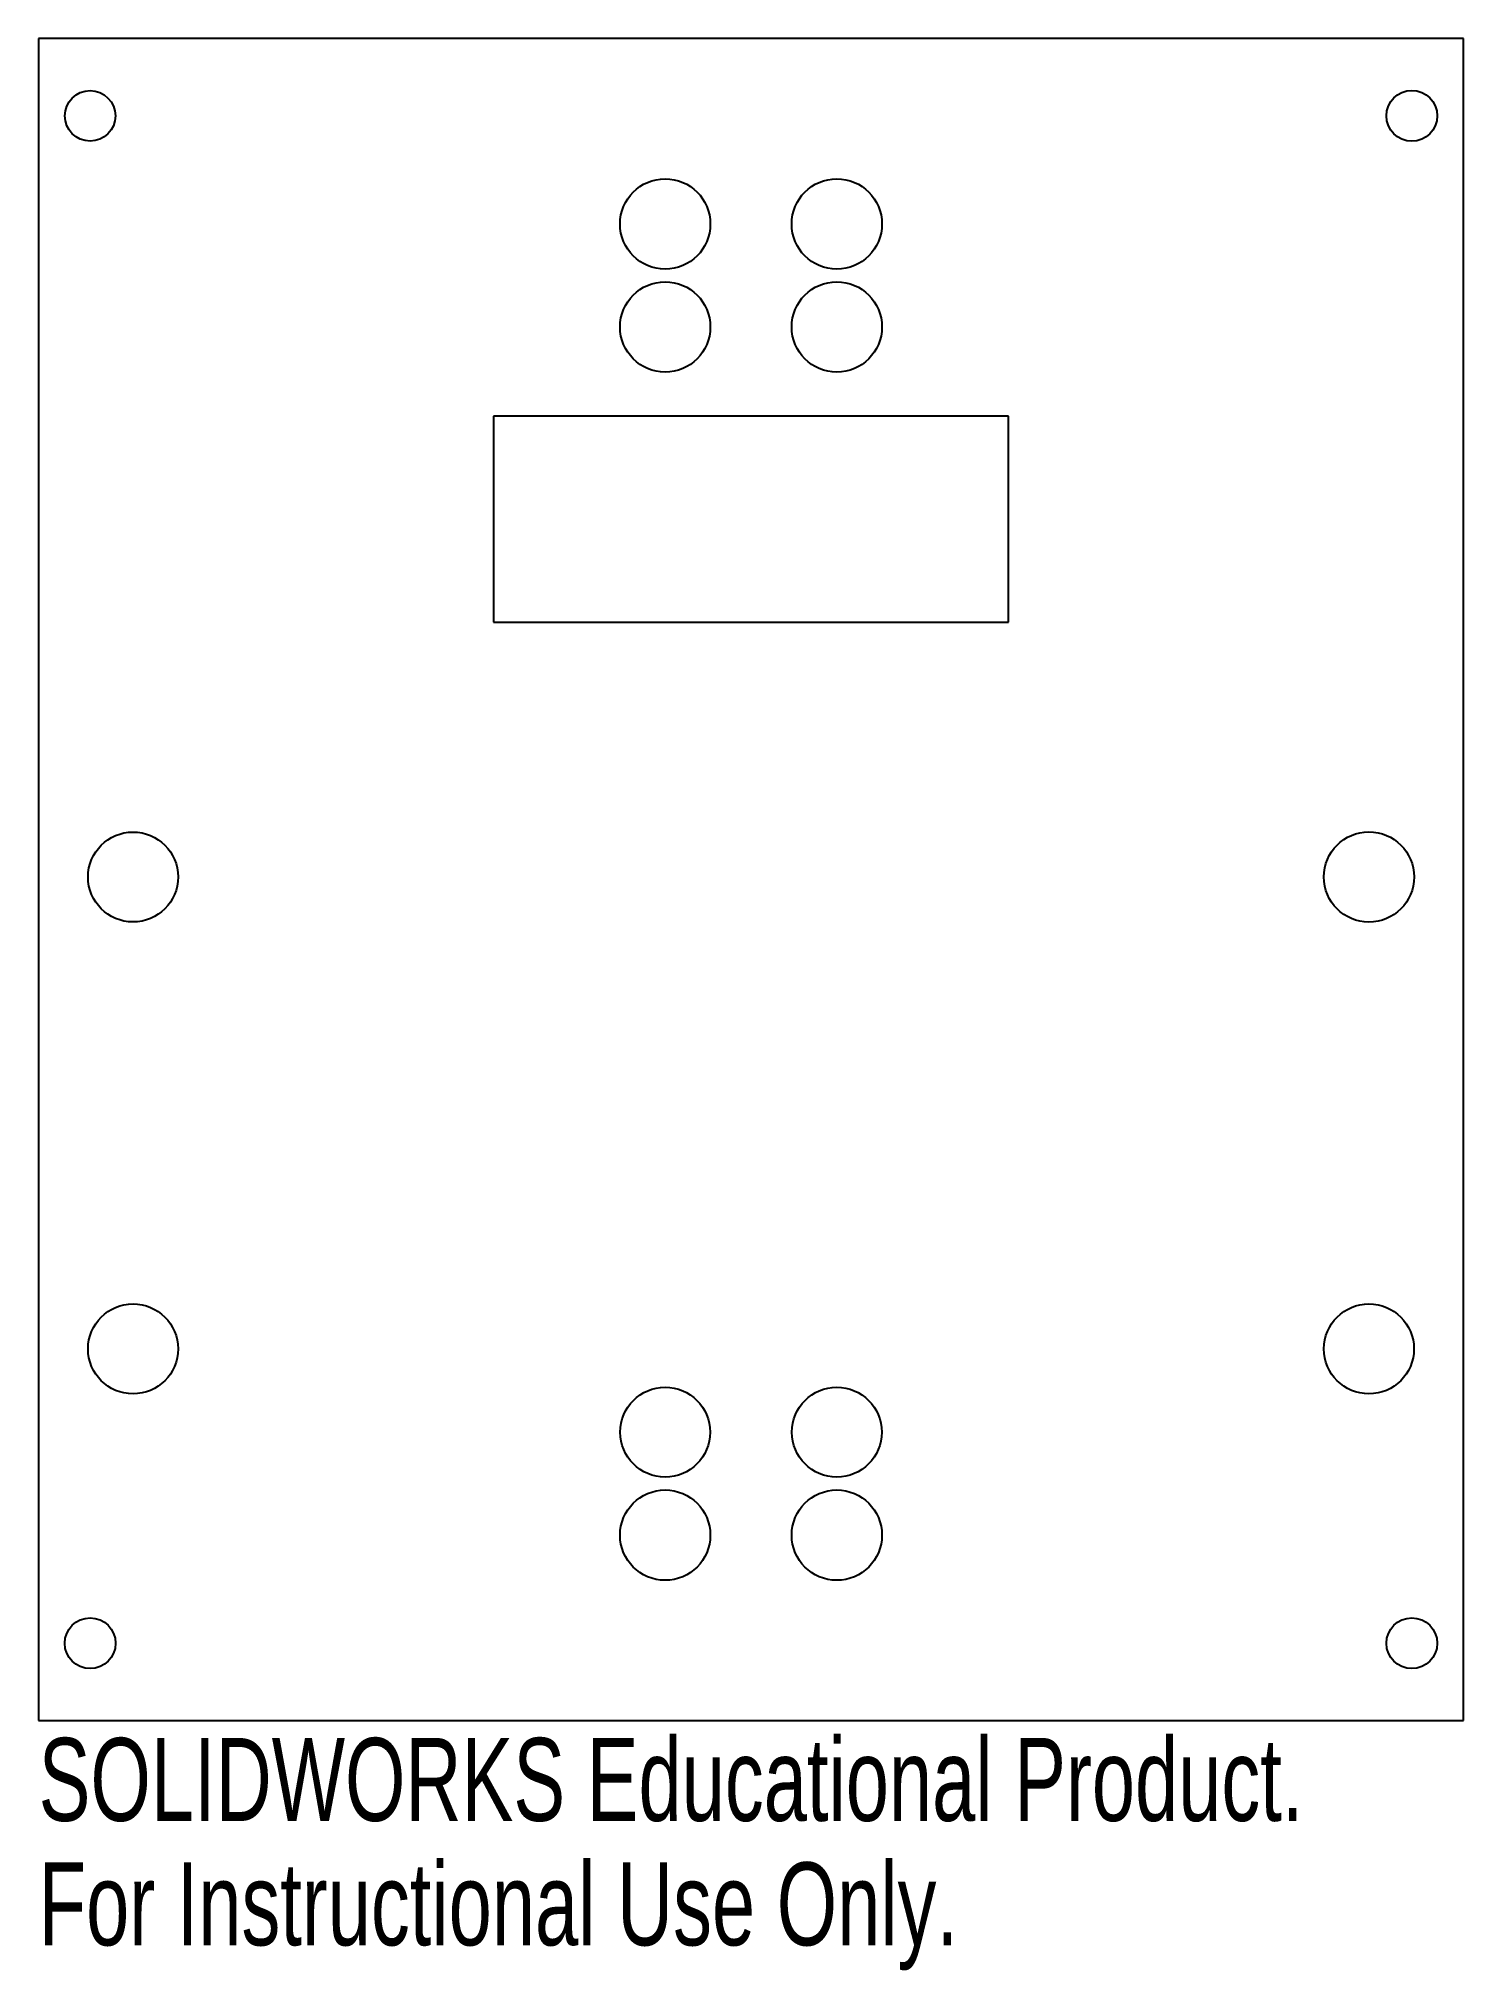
# Model space of a CAD drawing. Header units: millimetres. Extents: x -42 to 42, y -64 to 49.
import ezdxf

# ---------------------------------------------------------------- set-up
doc = ezdxf.new("R2010")
doc.units = ezdxf.units.MM
doc.styles.add('SLDTEXTSTYLE0', font='TXT', dxfattribs={"width": 0.7})

msp = doc.modelspace()

# ---------------------------------------------------------------- linework, layer by layer
at = {"color": 7, "linetype": 'Continuous', "lineweight": 25}
for p, q in [((41.5, 49), (-41.5, 49)), ((-41.5, 49), (-41.5, -49)), ((41.5, -49), (41.5, 49)), ((15, 27), (-15, 27)), ((-15, 27), (-15, 15)), ((15, 15), (15, 27)), ((-15, 15), (15, 15)), ((-41.5, -49), (41.5, -49))]:
    msp.add_line(p, q, dxfattribs=at)
for centre, radius in [((-38.5, 44.5), 1.47), ((38.5, 44.5), 1.48), ((-5, 38.2), 2.63), ((5, 38.2), 2.63), ((-5, 32.2), 2.63), ((5, 32.2), 2.63), ((-36, 0.15), 2.62), ((36, 0.15), 2.63), ((-36, -27.35), 2.62), ((36, -27.35), 2.62), ((-5, -32.2), 2.62), ((5, -32.2), 2.62), ((-5, -38.2), 2.63), ((5, -38.2), 2.63), ((-38.5, -44.5), 1.48), ((38.5, -44.5), 1.48)]:
    msp.add_circle(centre, radius, dxfattribs=at)

# ---------------------------------------------------------------- texts
at = {"color": 7, "linetype": 'Continuous', "char_height": 4.8336, "attachment_point": 1, "style": 'SLDTEXTSTYLE0'}
for s, insert in [('SOLIDWORKS Educational Product.', (-41.5, -50.02)), ('For Instructional Use Only.', (-41.5, -57.27))]:
    msp.add_mtext(s, dxfattribs=dict(at, insert=insert))

doc.saveas('drawing.dxf')
